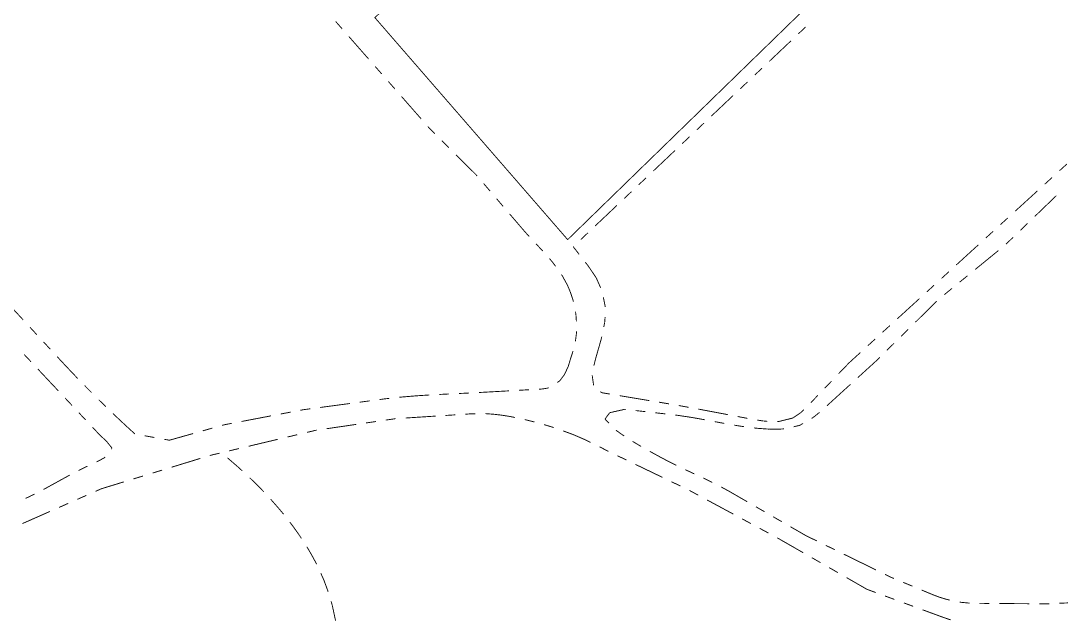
# Model space of a CAD drawing. Extents: x 201549 to 203722, y 4857623 to 4859778.
# Drawn here: x 202152.6 to 202361.1, y 4858472 to 4858592.3 of the extents above; entities that cross this region are included whole.
import ezdxf

# ---------------------------------------------------------------- set-up
doc = ezdxf.new("R2010")
doc.units = 0
doc.header["$LTSCALE"] = 1.5
doc.header["$MEASUREMENT"] = 0
doc.layers.add('SV-CAMINHO-TRILHA', color=20, linetype='CONTINUOUS')
doc.layers.add('SV-RUA-NAO-PAV-S-GUIA-C-GUIA', color=7, linetype='CONTINUOUS')

msp = doc.modelspace()

# ---------------------------------------------------------------- linework, layer by layer
at = {"layer": 'SV-CAMINHO-TRILHA', "const_width": 0.18}
for points in [[(202194.018612, 4858504.787255), (202195.529411, 4858503.476725)], [(202194.018612, 4858504.787255), (202195.529411, 4858503.476725)], [(202195.529411, 4858503.476725), (202196.232913, 4858502.866479)], [(202195.529411, 4858503.476725), (202196.232913, 4858502.866479)], [(202196.232913, 4858502.866479), (202197.018436, 4858502.141857)], [(202196.232913, 4858502.866479), (202197.018436, 4858502.141857)], [(202198.487072, 4858500.784281), (202199.205311, 4858500.088484)], [(202198.487072, 4858500.784281), (202199.205311, 4858500.088484)], [(202199.205311, 4858500.088484), (202199.509303, 4858499.793991)], [(202199.205311, 4858500.088484), (202199.509303, 4858499.793991)], [(202199.509303, 4858499.793991), (202199.916575, 4858499.385611)], [(202199.509303, 4858499.793991), (202199.916575, 4858499.385611)], [(202199.916575, 4858499.385611), (202200.5795, 4858498.720882)], [(202199.916575, 4858499.385611), (202200.5795, 4858498.720882)], [(202200.5795, 4858498.720882), (202201.315234, 4858497.956125)], [(202200.5795, 4858498.720882), (202201.315234, 4858497.956125)], [(202202.680539, 4858496.494733), (202203.997842, 4858494.989837)], [(202202.680539, 4858496.494733), (202203.997842, 4858494.989837)], [(202203.997842, 4858494.989837), (202204.524822, 4858494.387811)], [(202203.997842, 4858494.989837), (202204.524822, 4858494.387811)], [(202204.524822, 4858494.387811), (202205.287752, 4858493.461677)], [(202204.524822, 4858494.387811), (202205.287752, 4858493.461677)], [(202206.527733, 4858491.892608), (202207.127446, 4858491.092392)], [(202206.527733, 4858491.892608), (202207.127446, 4858491.092392)], [(202207.127446, 4858491.092392), (202207.363454, 4858490.77748)], [(202207.127446, 4858491.092392), (202207.363454, 4858490.77748)], [(202207.363454, 4858490.77748), (202207.715073, 4858490.28335)], [(202207.363454, 4858490.77748), (202207.715073, 4858490.28335)], [(202207.715073, 4858490.28335), (202208.248865, 4858489.533215)], [(202207.715073, 4858490.28335), (202208.248865, 4858489.533215)], [(202208.248865, 4858489.533215), (202208.851651, 4858488.637895)], [(202208.248865, 4858489.533215), (202208.851651, 4858488.637895)], [(202209.932298, 4858486.955157), (202210.443666, 4858486.095795)], [(202209.932298, 4858486.955157), (202210.443666, 4858486.095795)], [(202210.443666, 4858486.095795), (202210.687984, 4858485.685214)], [(202210.443666, 4858486.095795), (202210.687984, 4858485.685214)], [(202210.687984, 4858485.685214), (202210.941451, 4858485.228624)], [(202210.687984, 4858485.685214), (202210.941451, 4858485.228624)], [(202210.941451, 4858485.228624), (202211.420389, 4858484.365873)], [(202210.941451, 4858485.228624), (202211.420389, 4858484.365873)], [(202211.420389, 4858484.365873), (202211.884026, 4858483.464946)], [(202211.420389, 4858484.365873), (202211.884026, 4858483.464946)], [(202212.73078, 4858481.653556), (202213.143049, 4858480.742494)], [(202212.73078, 4858481.653556), (202213.143049, 4858480.742494)], [(202213.143049, 4858480.742494), (202213.340984, 4858480.305084)], [(202213.143049, 4858480.742494), (202213.340984, 4858480.305084)], [(202213.340984, 4858480.305084), (202214.210674, 4858477.940029)], [(202213.340984, 4858480.305084), (202214.210674, 4858477.940029)], [(202214.795792, 4858476.028464), (202215.040021, 4858475.182216)], [(202214.795792, 4858476.028464), (202215.040021, 4858475.182216)], [(202215.040021, 4858475.182216), (202215.484952, 4858473.110235)], [(202215.040021, 4858475.182216), (202215.484952, 4858473.110235)], [(202215.484952, 4858473.110235), (202215.661007, 4858472.290372)], [(202215.484952, 4858473.110235), (202215.661007, 4858472.290372)], [(202215.661007, 4858472.290372), (202215.684185, 4858472.130597)], [(202215.661007, 4858472.290372), (202215.684185, 4858472.130597)]]:
    msp.add_lwpolyline(points, dxfattribs=at)
at = {"layer": 'SV-RUA-NAO-PAV-S-GUIA-C-GUIA', "const_width": 0.18}
for points in [[(202318.582402, 4858603.358945), (202262.197192, 4858548.491742), (202223.572938, 4858592.966455), (202235.673032, 4858604.52349), (202308.906028, 4858674.469751), (202318.583101, 4858683.808736)], [(202318.582402, 4858603.358945), (202262.197192, 4858548.491742), (202223.572938, 4858592.966455), (202235.673032, 4858604.52349), (202308.906028, 4858674.469751), (202318.583101, 4858683.808736)], [(202215.706784, 4858592.207199), (202217.026161, 4858590.704121)], [(202215.706784, 4858592.207199), (202217.026161, 4858590.704121)], [(202309.862342, 4858591.084899), (202308.409004, 4858589.710923)], [(202309.862342, 4858591.084899), (202308.409004, 4858589.710923)], [(202218.345537, 4858589.201042), (202222.303666, 4858584.691805)], [(202218.345537, 4858589.201042), (202222.303666, 4858584.691805)], [(202306.955667, 4858588.336947), (202302.595654, 4858584.215019)], [(202306.955667, 4858588.336947), (202302.595654, 4858584.215019)], [(202223.623043, 4858583.188727), (202224.942419, 4858581.685648)], [(202223.623043, 4858583.188727), (202224.942419, 4858581.685648)], [(202301.142316, 4858582.841043), (202299.688979, 4858581.467067)], [(202301.142316, 4858582.841043), (202299.688979, 4858581.467067)], [(202226.261796, 4858580.182569), (202227.581172, 4858578.67949)], [(202226.261796, 4858580.182569), (202227.581172, 4858578.67949)], [(202298.235641, 4858580.093091), (202296.782304, 4858578.719115)], [(202298.235641, 4858580.093091), (202296.782304, 4858578.719115)], [(202228.900548, 4858577.176411), (202232.858678, 4858572.667175)], [(202228.900548, 4858577.176411), (202232.858678, 4858572.667175)], [(202295.328966, 4858577.345139), (202290.968953, 4858573.223211)], [(202295.328966, 4858577.345139), (202290.968953, 4858573.223211)], [(202234.178054, 4858571.164096), (202234.398449, 4858570.913015)], [(202234.178054, 4858571.164096), (202234.398449, 4858570.913015)], [(202234.398449, 4858570.913015), (202235.577679, 4858569.736293)], [(202234.398449, 4858570.913015), (202235.577679, 4858569.736293)], [(202289.515616, 4858571.849236), (202288.062278, 4858570.47526)], [(202289.515616, 4858571.849236), (202288.062278, 4858570.47526)], [(202236.993398, 4858568.323587), (202238.409117, 4858566.91088)], [(202236.993398, 4858568.323587), (202238.409117, 4858566.91088)], [(202286.608941, 4858569.101284), (202285.155603, 4858567.727308)], [(202286.608941, 4858569.101284), (202285.155603, 4858567.727308)], [(202283.702265, 4858566.353332), (202279.342253, 4858562.231404)], [(202283.702265, 4858566.353332), (202279.342253, 4858562.231404)], [(202239.824836, 4858565.498174), (202243.364133, 4858561.966407)], [(202239.824836, 4858565.498174), (202243.364133, 4858561.966407)], [(202243.364133, 4858561.966407), (202243.907609, 4858561.424088)], [(202243.364133, 4858561.966407), (202243.907609, 4858561.424088)], [(202362.209097, 4858563.636385), (202360.732038, 4858562.287942)], [(202243.907609, 4858561.424088), (202244.058574, 4858561.247626)], [(202243.907609, 4858561.424088), (202244.058574, 4858561.247626)], [(202245.358727, 4858559.727888), (202246.65888, 4858558.208151)], [(202245.358727, 4858559.727888), (202246.65888, 4858558.208151)], [(202277.888915, 4858560.857428), (202276.435578, 4858559.483452)], [(202277.888915, 4858560.857428), (202276.435578, 4858559.483452)], [(202359.25498, 4858560.939499), (202357.777922, 4858559.591056)], [(202274.98224, 4858558.109476), (202273.528902, 4858556.7355)], [(202274.98224, 4858558.109476), (202273.528902, 4858556.7355)], [(202356.300863, 4858558.242613), (202351.869688, 4858554.197284)], [(202247.959033, 4858556.688413), (202249.259185, 4858555.168675)], [(202247.959033, 4858556.688413), (202249.259185, 4858555.168675)], [(202360.103806, 4858557.298499), (202355.783339, 4858553.135139)], [(202250.559338, 4858553.648938), (202253.159644, 4858550.609462)], [(202250.559338, 4858553.648938), (202253.159644, 4858550.609462)], [(202272.075565, 4858555.361524), (202267.715552, 4858551.239596)], [(202272.075565, 4858555.361524), (202267.715552, 4858551.239596)], [(202350.39263, 4858552.848841), (202348.915572, 4858551.500398)], [(202354.343183, 4858551.747353), (202352.903027, 4858550.359567)], [(202253.159644, 4858550.609462), (202253.226387, 4858550.531447)], [(202253.159644, 4858550.609462), (202253.226387, 4858550.531447)], [(202253.226387, 4858550.531447), (202253.820431, 4858549.858904)], [(202253.226387, 4858550.531447), (202253.820431, 4858549.858904)], [(202253.820431, 4858549.858904), (202254.221499, 4858549.404838)], [(202253.820431, 4858549.858904), (202254.221499, 4858549.404838)], [(202254.221499, 4858549.404838), (202254.489013, 4858549.115346)], [(202254.221499, 4858549.404838), (202254.489013, 4858549.115346)], [(202266.262215, 4858549.86562), (202264.808877, 4858548.491644)], [(202266.262215, 4858549.86562), (202264.808877, 4858548.491644)], [(202347.438513, 4858550.151955), (202345.961455, 4858548.803512)], [(202255.852146, 4858547.651861), (202256.280584, 4858547.196441)], [(202255.852146, 4858547.651861), (202256.280584, 4858547.196441)], [(202256.280584, 4858547.196441), (202257.218026, 4858546.190918)], [(202256.280584, 4858547.196441), (202257.218026, 4858546.190918)], [(202344.484397, 4858547.455069), (202340.053222, 4858543.409739)], [(202351.462871, 4858548.97178), (202350.022715, 4858547.583994)], [(202263.355539, 4858547.117668), (202263.306734, 4858547.071528)], [(202263.355539, 4858547.117668), (202263.306734, 4858547.071528)], [(202263.306734, 4858547.071528), (202264.496673, 4858545.548406)], [(202263.306734, 4858547.071528), (202264.496673, 4858545.548406)], [(202348.49116, 4858546.29925), (202343.84197, 4858542.50649)], [(202258.548597, 4858544.697983), (202259.193401, 4858543.933635)], [(202258.548597, 4858544.697983), (202259.193401, 4858543.933635)], [(202259.193401, 4858543.933635), (202259.285743, 4858543.824173)], [(202259.193401, 4858543.933635), (202259.285743, 4858543.824173)], [(202259.285743, 4858543.824173), (202259.787405, 4858543.129604)], [(202259.285743, 4858543.824173), (202259.787405, 4858543.129604)], [(202265.727961, 4858543.972357), (202266.286535, 4858543.257383)], [(202265.727961, 4858543.972357), (202266.286535, 4858543.257383)], [(202266.286535, 4858543.257383), (202267.455055, 4858541.521308)], [(202266.286535, 4858543.257383), (202267.455055, 4858541.521308)], [(202260.95843, 4858541.508278), (202261.034722, 4858541.40265)], [(202260.95843, 4858541.508278), (202261.034722, 4858541.40265)], [(202261.034722, 4858541.40265), (202261.934485, 4858539.763684)], [(202261.034722, 4858541.40265), (202261.934485, 4858539.763684)], [(202267.455055, 4858541.521308), (202267.931561, 4858540.81336)], [(202267.455055, 4858541.521308), (202267.931561, 4858540.81336)], [(202338.576163, 4858542.061296), (202337.099105, 4858540.712853)], [(202342.29224, 4858541.242236), (202340.74251, 4858539.977983)], [(202261.934485, 4858539.763684), (202262.133311, 4858539.40151)], [(202261.934485, 4858539.763684), (202262.133311, 4858539.40151)], [(202262.133311, 4858539.40151), (202262.36353, 4858538.861714)], [(202262.133311, 4858539.40151), (202262.36353, 4858538.861714)], [(202262.36353, 4858538.861714), (202262.724875, 4858538.014462)], [(202262.36353, 4858538.861714), (202262.724875, 4858538.014462)], [(202267.931561, 4858540.81336), (202268.796724, 4858538.8488)], [(202267.931561, 4858540.81336), (202268.796724, 4858538.8488)], [(202335.622047, 4858539.36441), (202334.144988, 4858538.015967)], [(202153.113984, 4858532.397492), (202149.041014, 4858536.803275)], [(202153.113984, 4858532.397492), (202149.041014, 4858536.803275)], [(202262.724875, 4858538.014462), (202263.07026, 4858536.992329)], [(202262.724875, 4858538.014462), (202263.07026, 4858536.992329)], [(202263.07026, 4858536.992329), (202263.209239, 4858536.581033)], [(202263.07026, 4858536.992329), (202263.209239, 4858536.581033)], [(202269.346838, 4858536.937472), (202269.543408, 4858535.956982)], [(202269.346838, 4858536.937472), (202269.543408, 4858535.956982)], [(202339.19278, 4858538.713729), (202337.64305, 4858537.449476)], [(202263.209239, 4858536.581033), (202263.348597, 4858536.032604)], [(202263.209239, 4858536.581033), (202263.348597, 4858536.032604)], [(202269.543408, 4858535.956982), (202269.696855, 4858535.191587)], [(202269.543408, 4858535.956982), (202269.696855, 4858535.191587)], [(202269.696855, 4858535.191587), (202269.703286, 4858534.972307)], [(202269.696855, 4858535.191587), (202269.703286, 4858534.972307)], [(202332.66793, 4858536.667524), (202328.236755, 4858532.622195)], [(202336.129202, 4858536.145236), (202331.856997, 4858531.932367)], [(202263.761531, 4858534.07723), (202263.841133, 4858533.617021)], [(202263.761531, 4858534.07723), (202263.841133, 4858533.617021)], [(202263.841133, 4858533.617021), (202263.944744, 4858532.087569)], [(202263.841133, 4858533.617021), (202263.944744, 4858532.087569)], [(202269.697326, 4858532.97476), (202269.618749, 4858531.977852)], [(202269.697326, 4858532.97476), (202269.618749, 4858531.977852)], [(202155.829297, 4858529.460304), (202154.47164, 4858530.928898)], [(202155.829297, 4858529.460304), (202154.47164, 4858530.928898)], [(202269.608237, 4858531.844486), (202269.433423, 4858530.996088)], [(202269.608237, 4858531.844486), (202269.433423, 4858530.996088)], [(202269.618749, 4858531.977852), (202269.608237, 4858531.844486)], [(202269.618749, 4858531.977852), (202269.608237, 4858531.844486)], [(202326.759697, 4858531.273752), (202325.282638, 4858529.925309)], [(202330.432928, 4858530.528078), (202329.00886, 4858529.123788)], [(202263.875278, 4858529.095314), (202263.758393, 4858528.165207)], [(202263.875278, 4858529.095314), (202263.758393, 4858528.165207)], [(202263.946755, 4858529.664097), (202263.875278, 4858529.095314)], [(202263.946755, 4858529.664097), (202263.875278, 4858529.095314)], [(202263.963618, 4858530.090507), (202263.946755, 4858529.664097)], [(202263.963618, 4858530.090507), (202263.946755, 4858529.664097)], [(202268.980298, 4858528.79701), (202268.505324, 4858527.107793)], [(202268.980298, 4858528.79701), (202268.505324, 4858527.107793)], [(202269.029798, 4858529.03724), (202268.980298, 4858528.79701)], [(202269.029798, 4858529.03724), (202268.980298, 4858528.79701)], [(202323.80558, 4858528.576866), (202322.328522, 4858527.228423)], [(202158.54461, 4858526.523116), (202157.186953, 4858527.99171)], [(202158.54461, 4858526.523116), (202157.186953, 4858527.99171)], [(202263.758393, 4858528.165207), (202263.745102, 4858528.104057)], [(202263.758393, 4858528.165207), (202263.745102, 4858528.104057)], [(202268.428812, 4858526.835684), (202267.951262, 4858525.186079)], [(202268.428812, 4858526.835684), (202267.951262, 4858525.186079)], [(202268.505324, 4858527.107793), (202268.428812, 4858526.835684)], [(202268.505324, 4858527.107793), (202268.428812, 4858526.835684)], [(202327.584792, 4858527.719498), (202326.160723, 4858526.315209)], [(202153.29982, 4858525.483816), (202154.668882, 4858524.025849)], [(202153.29982, 4858525.483816), (202154.668882, 4858524.025849)], [(202160.498584, 4858524.409479), (202159.902267, 4858525.054522)], [(202160.498584, 4858524.409479), (202159.902267, 4858525.054522)], [(202160.498584, 4858524.409479), (202160.498684, 4858524.409579)], [(202160.498584, 4858524.409479), (202160.498684, 4858524.409579)], [(202160.581297, 4858524.320605), (202160.498584, 4858524.409479)], [(202160.581297, 4858524.320605), (202160.498584, 4858524.409479)], [(202161.598611, 4858523.227524), (202160.581297, 4858524.320605)], [(202161.598611, 4858523.227524), (202160.581297, 4858524.320605)], [(202262.89408, 4858525.018728), (202262.317195, 4858523.103734)], [(202262.89408, 4858525.018728), (202262.317195, 4858523.103734)], [(202262.966698, 4858525.210306), (202262.89408, 4858525.018728)], [(202262.966698, 4858525.210306), (202262.89408, 4858525.018728)], [(202262.980655, 4858525.247129), (202262.966698, 4858525.210306)], [(202262.980655, 4858525.247129), (202262.966698, 4858525.210306)], [(202263.270808, 4858526.162882), (202262.980655, 4858525.247129)], [(202263.270808, 4858526.162882), (202262.980655, 4858525.247129)], [(202267.867046, 4858524.895172), (202267.444577, 4858523.251447)], [(202267.867046, 4858524.895172), (202267.444577, 4858523.251447)], [(202267.951262, 4858525.186079), (202267.867046, 4858524.895172)], [(202267.951262, 4858525.186079), (202267.867046, 4858524.895172)], [(202320.851463, 4858525.87998), (202318.635876, 4858523.857315)], [(202324.736655, 4858524.910919), (202324.024621, 4858524.208774)], [(202156.037944, 4858522.567882), (202160.145132, 4858518.193981)], [(202156.037944, 4858522.567882), (202160.145132, 4858518.193981)], [(202161.947391, 4858522.85988), (202161.598611, 4858523.227524)], [(202161.947391, 4858522.85988), (202161.598611, 4858523.227524)], [(202163.662951, 4858521.051538), (202161.947391, 4858522.85988)], [(202163.662951, 4858521.051538), (202161.947391, 4858522.85988)], [(202261.896867, 4858522.197025), (202261.536485, 4858521.436624)], [(202261.896867, 4858522.197025), (202261.536485, 4858521.436624)], [(202262.300807, 4858523.049334), (202261.896867, 4858522.197025)], [(202262.300807, 4858523.049334), (202261.896867, 4858522.197025)], [(202262.317195, 4858523.103734), (202262.300807, 4858523.049334)], [(202262.317195, 4858523.103734), (202262.300807, 4858523.049334)], [(202316.467715, 4858521.605521), (202318.54518, 4858523.769809)], [(202316.467715, 4858521.605521), (202318.54518, 4858523.769809)], [(202318.54518, 4858523.769809), (202318.581711, 4858523.807867)], [(202318.54518, 4858523.769809), (202318.581711, 4858523.807867)], [(202318.635876, 4858523.857315), (202318.581711, 4858523.807867)], [(202323.985092, 4858524.169794), (202320.329425, 4858520.840526)], [(202324.024621, 4858524.208774), (202323.985092, 4858524.169794)], [(202164.016694, 4858520.687833), (202163.662951, 4858521.051538)], [(202164.016694, 4858520.687833), (202163.662951, 4858521.051538)], [(202260.601114, 4858520.180597), (202260.094173, 4858519.873952)], [(202260.601114, 4858520.180597), (202260.094173, 4858519.873952)], [(202260.844524, 4858520.50745), (202260.601114, 4858520.180597)], [(202260.844524, 4858520.50745), (202260.601114, 4858520.180597)], [(202261.536485, 4858521.436624), (202260.844524, 4858520.50745)], [(202261.536485, 4858521.436624), (202260.844524, 4858520.50745)], [(202267.113422, 4858521.283777), (202267.391106, 4858519.303148)], [(202267.113422, 4858521.283777), (202267.391106, 4858519.303148)], [(202313.697762, 4858518.719805), (202315.082739, 4858520.162663)], [(202313.697762, 4858518.719805), (202315.082739, 4858520.162663)], [(202165.754122, 4858518.901467), (202165.411132, 4858519.254117)], [(202165.754122, 4858518.901467), (202165.411132, 4858519.254117)], [(202166.112854, 4858518.541692), (202165.754122, 4858518.901467)], [(202166.112854, 4858518.541692), (202165.754122, 4858518.901467)], [(202166.818933, 4858517.83356), (202166.112854, 4858518.541692)], [(202166.818933, 4858517.83356), (202166.112854, 4858518.541692)], [(202250.434888, 4858518.191347), (202245.442635, 4858517.913118)], [(202250.434888, 4858518.191347), (202245.442635, 4858517.913118)], [(202254.42869, 4858518.41393), (202252.431789, 4858518.302638)], [(202254.42869, 4858518.41393), (202252.431789, 4858518.302638)], [(202257.090996, 4858518.562306), (202256.425591, 4858518.525221)], [(202257.090996, 4858518.562306), (202256.425591, 4858518.525221)], [(202257.420546, 4858518.61389), (202257.090996, 4858518.562306)], [(202257.420546, 4858518.61389), (202257.090996, 4858518.562306)], [(202258.217224, 4858518.738596), (202257.420546, 4858518.61389)], [(202258.217224, 4858518.738596), (202257.420546, 4858518.61389)], [(202258.382894, 4858518.838808), (202258.217224, 4858518.738596)], [(202258.382894, 4858518.838808), (202258.217224, 4858518.738596)], [(202268.731839, 4858518.023437), (202269.089603, 4858517.80691)], [(202268.731839, 4858518.023437), (202269.089603, 4858517.80691)], [(202318.581672, 4858519.248823), (202314.88496, 4858515.882174)], [(202318.581672, 4858519.248823), (202314.88496, 4858515.882174)], [(202318.85074, 4858519.493867), (202318.581672, 4858519.248823)], [(202161.514194, 4858516.736013), (202162.883257, 4858515.278046)], [(202161.514194, 4858516.736013), (202162.883257, 4858515.278046)], [(202168.941183, 4858515.724949), (202168.234434, 4858516.420658)], [(202168.941183, 4858515.724949), (202168.234434, 4858516.420658)], [(202222.518243, 4858516.184126), (202220.535787, 4858515.919799)], [(202222.518243, 4858516.184126), (202220.535787, 4858515.919799)], [(202224.886513, 4858516.499895), (202224.500699, 4858516.448454)], [(202224.886513, 4858516.499895), (202224.500699, 4858516.448454)], [(202225.492265, 4858516.578039), (202224.886513, 4858516.499895)], [(202225.492265, 4858516.578039), (202224.886513, 4858516.499895)], [(202225.648785, 4858516.598231), (202225.492265, 4858516.578039)], [(202225.648785, 4858516.598231), (202225.492265, 4858516.578039)], [(202226.485955, 4858516.689981), (202225.648785, 4858516.598231)], [(202226.485955, 4858516.689981), (202225.648785, 4858516.598231)], [(202228.629797, 4858516.924939), (202228.474051, 4858516.90787)], [(202228.629797, 4858516.924939), (202228.474051, 4858516.90787)], [(202229.470167, 4858516.995432), (202228.629797, 4858516.924939)], [(202229.470167, 4858516.995432), (202228.629797, 4858516.924939)], [(202231.618686, 4858517.175661), (202229.470167, 4858516.995432)], [(202231.618686, 4858517.175661), (202229.470167, 4858516.995432)], [(202232.460628, 4858517.233631), (202231.618686, 4858517.175661)], [(202232.460628, 4858517.233631), (202231.618686, 4858517.175661)], [(202233.115397, 4858517.278715), (202232.460628, 4858517.233631)], [(202233.115397, 4858517.278715), (202232.460628, 4858517.233631)], [(202233.458438, 4858517.299665), (202233.115397, 4858517.278715)], [(202233.458438, 4858517.299665), (202233.115397, 4858517.278715)], [(202234.456578, 4858517.360628), (202233.458438, 4858517.299665)], [(202234.456578, 4858517.360628), (202233.458438, 4858517.299665)], [(202237.611293, 4858517.528342), (202236.453588, 4858517.469841)], [(202237.611293, 4858517.528342), (202236.453588, 4858517.469841)], [(202238.451154, 4858517.568448), (202237.611293, 4858517.528342)], [(202238.451154, 4858517.568448), (202237.611293, 4858517.528342)], [(202240.610608, 4858517.669896), (202240.448948, 4858517.662356)], [(202240.610608, 4858517.669896), (202240.448948, 4858517.662356)], [(202241.447841, 4858517.709394), (202240.610608, 4858517.669896)], [(202241.447841, 4858517.709394), (202240.610608, 4858517.669896)], [(202242.110056, 4858517.740637), (202241.447841, 4858517.709394)], [(202242.110056, 4858517.740637), (202241.447841, 4858517.709394)], [(202242.446694, 4858517.757259), (202242.110056, 4858517.740637)], [(202242.446694, 4858517.757259), (202242.110056, 4858517.740637)], [(202245.107155, 4858517.894423), (202244.444095, 4858517.859118)], [(202245.107155, 4858517.894423), (202244.444095, 4858517.859118)], [(202245.442635, 4858517.913118), (202245.107155, 4858517.894423)], [(202245.442635, 4858517.913118), (202245.107155, 4858517.894423)], [(202269.089603, 4858517.80691), (202269.089703, 4858517.80701)], [(202269.089603, 4858517.80691), (202269.089703, 4858517.80701)], [(202269.089603, 4858517.80691), (202270.650034, 4858517.548561)], [(202269.089603, 4858517.80691), (202270.650034, 4858517.548561)], [(202272.623174, 4858517.221883), (202278.542594, 4858516.241849)], [(202272.623174, 4858517.221883), (202278.542594, 4858516.241849)], [(202280.515734, 4858515.91517), (202281.496792, 4858515.752745)], [(202280.515734, 4858515.91517), (202281.496792, 4858515.752745)], [(202310.979867, 4858515.888321), (202312.312786, 4858517.276946)], [(202310.979867, 4858515.888321), (202312.312786, 4858517.276946)], [(202168.947121, 4858515.719176), (202168.941183, 4858515.724949)], [(202168.947121, 4858515.719176), (202168.941183, 4858515.724949)], [(202169.664117, 4858515.022099), (202168.947121, 4858515.719176)], [(202169.664117, 4858515.022099), (202168.947121, 4858515.719176)], [(202206.681417, 4858513.928487), (202204.716777, 4858513.554072)], [(202206.681417, 4858513.928487), (202204.716777, 4858513.554072)], [(202209.198083, 4858514.408105), (202208.646058, 4858514.302902)], [(202209.198083, 4858514.408105), (202208.646058, 4858514.302902)], [(202209.632281, 4858514.465997), (202209.198083, 4858514.408105)], [(202209.632281, 4858514.465997), (202209.198083, 4858514.408105)], [(202210.623509, 4858514.598161), (202209.632281, 4858514.465997)], [(202210.623509, 4858514.598161), (202209.632281, 4858514.465997)], [(202218.553332, 4858515.655471), (202212.605964, 4858514.862488)], [(202218.553332, 4858515.655471), (202212.605964, 4858514.862488)], [(202270.882977, 4858513.873072), (202270.615849, 4858513.812848)], [(202270.882977, 4858513.873072), (202270.615849, 4858513.812848)], [(202273.609648, 4858514.487803), (202270.882977, 4858513.873072)], [(202273.609648, 4858514.487803), (202270.882977, 4858513.873072)], [(202273.813268, 4858514.465007), (202273.609648, 4858514.487803)], [(202273.813268, 4858514.465007), (202273.609648, 4858514.487803)], [(202277.788432, 4858514.019956), (202275.80085, 4858514.242482)], [(202277.788432, 4858514.019956), (202275.80085, 4858514.242482)], [(202281.496792, 4858515.752745), (202282.488037, 4858515.583518)], [(202281.496792, 4858515.752745), (202282.488037, 4858515.583518)], [(202284.459465, 4858515.246669), (202286.427983, 4858514.893204)], [(202284.459465, 4858515.246669), (202286.427983, 4858514.893204)], [(202288.395311, 4858514.533227), (202289.37848, 4858514.350524)], [(202288.395311, 4858514.533227), (202289.37848, 4858514.350524)], [(202289.37848, 4858514.350524), (202290.219266, 4858514.194281)], [(202289.37848, 4858514.350524), (202290.219266, 4858514.194281)], [(202290.219266, 4858514.194281), (202292.326655, 4858513.795329)], [(202290.219266, 4858514.194281), (202292.326655, 4858513.795329)], [(202308.807771, 4858513.751783), (202309.519609, 4858514.414715)], [(202308.807771, 4858513.751783), (202309.519609, 4858514.414715)], [(202310.927732, 4858515.834162), (202310.975969, 4858515.88426)], [(202310.927732, 4858515.834162), (202310.975969, 4858515.88426)], [(202310.975969, 4858515.88426), (202310.979867, 4858515.888321)], [(202310.975969, 4858515.88426), (202310.979867, 4858515.888321)], [(202312.647106, 4858513.884598), (202311.932372, 4858513.280932)], [(202312.647106, 4858513.884598), (202311.932372, 4858513.280932)], [(202314.223402, 4858515.279684), (202314.145251, 4858515.20925)], [(202314.223402, 4858515.279684), (202314.145251, 4858515.20925)], [(202314.88496, 4858515.882174), (202314.223402, 4858515.279684)], [(202314.88496, 4858515.882174), (202314.223402, 4858515.279684)], [(202164.252319, 4858513.820079), (202165.621381, 4858512.362112)], [(202164.252319, 4858513.820079), (202165.621381, 4858512.362112)], [(202172.18861, 4858512.606738), (202171.104648, 4858513.634712)], [(202172.18861, 4858512.606738), (202171.104648, 4858513.634712)], [(202172.557997, 4858512.260759), (202172.18861, 4858512.606738)], [(202172.557997, 4858512.260759), (202172.18861, 4858512.606738)], [(202173.284501, 4858511.580292), (202172.557997, 4858512.260759)], [(202173.284501, 4858511.580292), (202172.557997, 4858512.260759)], [(202202.752136, 4858513.179657), (202196.858213, 4858512.056413)], [(202202.752136, 4858513.179657), (202196.858213, 4858512.056413)], [(202221.798583, 4858511.757616), (202223.777624, 4858512.046401)], [(202221.798583, 4858511.757616), (202223.777624, 4858512.046401)], [(202225.756665, 4858512.335187), (202226.746186, 4858512.479579)], [(202225.756665, 4858512.335187), (202226.746186, 4858512.479579)], [(202226.746186, 4858512.479579), (202227.697245, 4858512.618359)], [(202226.746186, 4858512.479579), (202227.697245, 4858512.618359)], [(202227.697245, 4858512.618359), (202227.736034, 4858512.620844)], [(202227.697245, 4858512.618359), (202227.736034, 4858512.620844)], [(202229.731943, 4858512.7487), (202235.71967, 4858513.132268)], [(202229.731943, 4858512.7487), (202235.71967, 4858513.132268)], [(202237.715579, 4858513.260124), (202239.711488, 4858513.38798)], [(202237.715579, 4858513.260124), (202239.711488, 4858513.38798)], [(202241.707397, 4858513.515836), (202242.705352, 4858513.579764)], [(202241.707397, 4858513.515836), (202242.705352, 4858513.579764)], [(202242.705352, 4858513.579764), (202242.882408, 4858513.591104)], [(202242.705352, 4858513.579764), (202242.882408, 4858513.591104)], [(202242.882408, 4858513.591104), (202243.70497, 4858513.596699)], [(202242.882408, 4858513.591104), (202243.70497, 4858513.596699)], [(202245.704924, 4858513.610302), (202245.877947, 4858513.611464)], [(202245.704924, 4858513.610302), (202245.877947, 4858513.611464)], [(202245.877947, 4858513.611464), (202246.702855, 4858513.553057)], [(202245.877947, 4858513.611464), (202246.702855, 4858513.553057)], [(202246.702855, 4858513.553057), (202247.374869, 4858513.505477)], [(202246.702855, 4858513.553057), (202247.374869, 4858513.505477)], [(202247.374869, 4858513.505477), (202248.692434, 4858513.353478)], [(202247.374869, 4858513.505477), (202248.692434, 4858513.353478)], [(202248.692434, 4858513.353478), (202248.869356, 4858513.333068)], [(202248.692434, 4858513.353478), (202248.869356, 4858513.333068)], [(202248.869356, 4858513.333068), (202249.681602, 4858513.207435)], [(202248.869356, 4858513.333068), (202249.681602, 4858513.207435)], [(202249.681602, 4858513.207435), (202250.360006, 4858513.102505)], [(202249.681602, 4858513.207435), (202250.360006, 4858513.102505)], [(202250.360006, 4858513.102505), (202251.650731, 4858512.858811)], [(202250.360006, 4858513.102505), (202251.650731, 4858512.858811)], [(202253.604554, 4858512.432228), (202254.576573, 4858512.197324)], [(202253.604554, 4858512.432228), (202254.576573, 4858512.197324)], [(202254.576573, 4858512.197324), (202254.794901, 4858512.144562)], [(202254.576573, 4858512.197324), (202254.794901, 4858512.144562)], [(202254.794901, 4858512.144562), (202255.545012, 4858511.948198)], [(202254.794901, 4858512.144562), (202255.545012, 4858511.948198)], [(202270.184292, 4858513.22883), (202269.670571, 4858512.533618)], [(202270.184292, 4858513.22883), (202269.670571, 4858512.533618)], [(202269.670571, 4858512.533618), (202270.461896, 4858511.719163)], [(202269.670571, 4858512.533618), (202270.461896, 4858511.719163)], [(202270.615849, 4858513.812848), (202270.184292, 4858513.22883)], [(202270.615849, 4858513.812848), (202270.184292, 4858513.22883)], [(202281.763596, 4858513.574905), (202279.776014, 4858513.797431)], [(202281.763596, 4858513.574905), (202279.776014, 4858513.797431)], [(202284.032183, 4858513.314855), (202283.750723, 4858513.348447)], [(202284.032183, 4858513.314855), (202283.750723, 4858513.348447)], [(202284.740972, 4858513.20973), (202284.032183, 4858513.314855)], [(202284.740972, 4858513.20973), (202284.032183, 4858513.314855)], [(202286.987115, 4858512.876586), (202284.740972, 4858513.20973)], [(202286.987115, 4858512.876586), (202284.740972, 4858513.20973)], [(202287.705035, 4858512.748332), (202286.987115, 4858512.876586)], [(202287.705035, 4858512.748332), (202286.987115, 4858512.876586)], [(202289.673864, 4858512.396604), (202287.705035, 4858512.748332)], [(202289.673864, 4858512.396604), (202287.705035, 4858512.748332)], [(202292.856176, 4858511.799794), (202291.639751, 4858512.028839)], [(202292.856176, 4858511.799794), (202291.639751, 4858512.028839)], [(202292.326655, 4858513.795329), (202293.151999, 4858513.639082)], [(202292.326655, 4858513.795329), (202293.151999, 4858513.639082)], [(202293.606703, 4858511.66692), (202292.856176, 4858511.799794)], [(202293.606703, 4858511.66692), (202292.856176, 4858511.799794)], [(202293.151999, 4858513.639082), (202294.291576, 4858513.422388)], [(202293.151999, 4858513.639082), (202294.291576, 4858513.422388)], [(202296.256491, 4858513.049418), (202297.23913, 4858512.863887)], [(202296.256491, 4858513.049418), (202297.23913, 4858512.863887)], [(202297.23913, 4858512.863887), (202297.697053, 4858512.777427)], [(202297.23913, 4858512.863887), (202297.697053, 4858512.777427)], [(202297.697053, 4858512.777427), (202298.222299, 4858512.681208)], [(202297.697053, 4858512.777427), (202298.222299, 4858512.681208)], [(202300.191725, 4858512.333809), (202301.180636, 4858512.185294)], [(202300.191725, 4858512.333809), (202301.180636, 4858512.185294)], [(202301.180636, 4858512.185294), (202301.371313, 4858512.156658)], [(202301.180636, 4858512.185294), (202301.371313, 4858512.156658)], [(202301.371313, 4858512.156658), (202302.175411, 4858512.086135)], [(202301.371313, 4858512.156658), (202302.175411, 4858512.086135)], [(202304.172423, 4858512.03178), (202304.458556, 4858512.034657)], [(202304.172423, 4858512.03178), (202304.458556, 4858512.034657)], [(202304.458556, 4858512.034657), (202307.092372, 4858512.688882)], [(202304.458556, 4858512.034657), (202307.092372, 4858512.688882)], [(202307.092372, 4858512.688882), (202307.263631, 4858512.731421)], [(202307.092372, 4858512.688882), (202307.263631, 4858512.731421)], [(202307.263631, 4858512.731421), (202308.785015, 4858513.736746)], [(202307.263631, 4858512.731421), (202308.785015, 4858513.736746)], [(202308.785015, 4858513.736746), (202308.807771, 4858513.751783)], [(202308.785015, 4858513.736746), (202308.807771, 4858513.751783)], [(202311.932372, 4858513.280932), (202311.075699, 4858512.64914)], [(202311.932372, 4858513.280932), (202311.075699, 4858512.64914)], [(202166.990444, 4858510.904145), (202168.359506, 4858509.446178)], [(202166.990444, 4858510.904145), (202168.359506, 4858509.446178)], [(202173.287869, 4858511.577176), (202173.284501, 4858511.580292)], [(202173.287869, 4858511.577176), (202173.284501, 4858511.580292)], [(202174.387099, 4858510.560324), (202173.287869, 4858511.577176)], [(202174.387099, 4858510.560324), (202173.287869, 4858511.577176)], [(202174.758133, 4858510.221338), (202174.387099, 4858510.560324)], [(202174.758133, 4858510.221338), (202174.387099, 4858510.560324)], [(202175.496404, 4858509.546834), (202174.758133, 4858510.221338)], [(202175.496404, 4858509.546834), (202174.758133, 4858510.221338)], [(202191.012896, 4858510.72698), (202189.087881, 4858510.184472)], [(202191.012896, 4858510.72698), (202189.087881, 4858510.184472)], [(202193.374188, 4858511.39244), (202192.937912, 4858511.269488)], [(202193.374188, 4858511.39244), (202192.937912, 4858511.269488)], [(202193.911252, 4858511.494791), (202193.374188, 4858511.39244)], [(202193.911252, 4858511.494791), (202193.374188, 4858511.39244)], [(202194.893572, 4858511.681998), (202193.911252, 4858511.494791)], [(202194.893572, 4858511.681998), (202193.911252, 4858511.494791)], [(202209.954509, 4858509.867254), (202210.927419, 4858510.098438)], [(202209.954509, 4858509.867254), (202210.927419, 4858510.098438)], [(202210.927419, 4858510.098438), (202211.72172, 4858510.28718)], [(202210.927419, 4858510.098438), (202211.72172, 4858510.28718)], [(202211.72172, 4858510.28718), (202211.903379, 4858510.313688)], [(202211.72172, 4858510.28718), (202211.903379, 4858510.313688)], [(202213.88242, 4858510.602474), (202219.819542, 4858511.46883)], [(202213.88242, 4858510.602474), (202219.819542, 4858511.46883)], [(202257.47355, 4858511.418691), (202257.747201, 4858511.341322)], [(202257.47355, 4858511.418691), (202257.747201, 4858511.341322)], [(202257.747201, 4858511.341322), (202258.431578, 4858511.132173)], [(202257.747201, 4858511.341322), (202258.431578, 4858511.132173)], [(202258.431578, 4858511.132173), (202259.185768, 4858510.901689)], [(202258.431578, 4858511.132173), (202259.185768, 4858510.901689)], [(202259.185768, 4858510.901689), (202259.386452, 4858510.835308)], [(202259.185768, 4858510.901689), (202259.386452, 4858510.835308)], [(202261.276342, 4858510.181856), (202263.150004, 4858509.482291)], [(202261.276342, 4858510.181856), (202263.150004, 4858509.482291)], [(202271.870066, 4858510.301653), (202273.503603, 4858509.147721)], [(202271.870066, 4858510.301653), (202273.503603, 4858509.147721)], [(202295.805401, 4858511.277657), (202295.576077, 4858511.318257)], [(202295.805401, 4858511.277657), (202295.576077, 4858511.318257)], [(202296.563365, 4858511.159551), (202295.805401, 4858511.277657)], [(202296.563365, 4858511.159551), (202295.805401, 4858511.277657)], [(202297.291364, 4858511.046113), (202296.563365, 4858511.159551)], [(202297.291364, 4858511.046113), (202296.563365, 4858511.159551)], [(202297.55221, 4858511.010875), (202297.291364, 4858511.046113)], [(202297.55221, 4858511.010875), (202297.291364, 4858511.046113)], [(202300.29696, 4858510.678445), (202299.536497, 4858510.761844)], [(202300.29696, 4858510.678445), (202299.536497, 4858510.761844)], [(202300.531369, 4858510.662106), (202300.29696, 4858510.678445)], [(202300.531369, 4858510.662106), (202300.29696, 4858510.678445)], [(202302.703082, 4858510.510727), (202300.531369, 4858510.662106)], [(202302.703082, 4858510.510727), (202300.531369, 4858510.662106)], [(202303.526043, 4858510.501072), (202302.703082, 4858510.510727)], [(202303.526043, 4858510.501072), (202302.703082, 4858510.510727)], [(202304.239531, 4858510.492694), (202303.526043, 4858510.501072)], [(202304.239531, 4858510.492694), (202303.526043, 4858510.501072)], [(202304.525439, 4858510.510512), (202304.239531, 4858510.492694)], [(202304.525439, 4858510.510512), (202304.239531, 4858510.492694)], [(202305.523502, 4858510.57272), (202304.525439, 4858510.510512)], [(202305.523502, 4858510.57272), (202304.525439, 4858510.510512)], [(202308.645294, 4858511.270419), (202307.475631, 4858510.993752)], [(202308.645294, 4858511.270419), (202307.475631, 4858510.993752)], [(202309.348276, 4858511.6482), (202308.645294, 4858511.270419)], [(202309.348276, 4858511.6482), (202308.645294, 4858511.270419)], [(202168.359506, 4858509.446178), (202168.552248, 4858509.24092)], [(202168.359506, 4858509.446178), (202168.552248, 4858509.24092)], [(202168.552248, 4858509.24092), (202169.08215, 4858508.755792)], [(202168.552248, 4858509.24092), (202169.08215, 4858508.755792)], [(202169.08215, 4858508.755792), (202169.762547, 4858508.132887)], [(202169.08215, 4858508.755792), (202169.762547, 4858508.132887)], [(202169.762547, 4858508.132887), (202170.44066, 4858507.29549)], [(202169.762547, 4858508.132887), (202170.44066, 4858507.29549)], [(202179.396935, 4858508.842489), (202177.428767, 4858509.197895)], [(202179.396935, 4858508.842489), (202177.428767, 4858509.197895)], [(202182.401108, 4858508.300005), (202181.365104, 4858508.487083)], [(202182.401108, 4858508.300005), (202181.365104, 4858508.487083)], [(202183.312834, 4858508.556948), (202182.401108, 4858508.300005)], [(202183.312834, 4858508.556948), (202182.401108, 4858508.300005)], [(202187.162865, 4858509.641964), (202183.312834, 4858508.556948)], [(202187.162865, 4858509.641964), (202183.312834, 4858508.556948)], [(202198.279588, 4858507.093049), (202204.117049, 4858508.480152)], [(202198.279588, 4858507.093049), (202204.117049, 4858508.480152)], [(202206.062869, 4858508.942519), (202208.008689, 4858509.404887)], [(202206.062869, 4858508.942519), (202208.008689, 4858509.404887)], [(202263.150004, 4858509.482291), (202263.418982, 4858509.381864)], [(202263.150004, 4858509.482291), (202263.418982, 4858509.381864)], [(202263.418982, 4858509.381864), (202264.991147, 4858508.701956)], [(202263.418982, 4858509.381864), (202264.991147, 4858508.701956)], [(202264.991147, 4858508.701956), (202265.655133, 4858508.414805)], [(202264.991147, 4858508.701956), (202265.655133, 4858508.414805)], [(202265.655133, 4858508.414805), (202266.801686, 4858507.853487)], [(202265.655133, 4858508.414805), (202266.801686, 4858507.853487)], [(202275.194546, 4858508.079778), (202275.544187, 4858507.859449)], [(202275.194546, 4858508.079778), (202275.544187, 4858507.859449)], [(202275.544187, 4858507.859449), (202276.913422, 4858507.057637)], [(202275.544187, 4858507.859449), (202276.913422, 4858507.057637)], [(202170.44066, 4858507.29549), (202170.918148, 4858506.705843)], [(202170.44066, 4858507.29549), (202170.918148, 4858506.705843)], [(202170.918148, 4858506.705843), (202170.768463, 4858506.516624)], [(202170.918148, 4858506.705843), (202170.768463, 4858506.516624)], [(202190.567279, 4858505.260443), (202192.442127, 4858505.705946)], [(202190.567279, 4858505.260443), (202192.442127, 4858505.705946)], [(202194.387948, 4858506.168314), (202196.333768, 4858506.630681)], [(202194.387948, 4858506.168314), (202196.333768, 4858506.630681)], [(202268.596149, 4858506.970424), (202269.487737, 4858506.517577)], [(202268.596149, 4858506.970424), (202269.487737, 4858506.517577)], [(202269.487737, 4858506.517577), (202269.686431, 4858506.416659)], [(202269.487737, 4858506.517577), (202269.686431, 4858506.416659)], [(202269.686431, 4858506.416659), (202270.381832, 4858506.069709)], [(202269.686431, 4858506.416659), (202270.381832, 4858506.069709)], [(202278.65442, 4858506.073634), (202280.406113, 4858505.108454)], [(202278.65442, 4858506.073634), (202280.406113, 4858505.108454)], [(202169.390942, 4858504.775271), (202167.807721, 4858503.962481)], [(202169.390942, 4858504.775271), (202167.807721, 4858503.962481)], [(202169.527639, 4858504.948072), (202169.390942, 4858504.775271)], [(202169.527639, 4858504.948072), (202169.390942, 4858504.775271)], [(202182.849231, 4858502.893121), (202188.585461, 4858504.652569)], [(202182.849231, 4858502.893121), (202188.585461, 4858504.652569)], [(202190.497538, 4858505.239052), (202190.567279, 4858505.260443)], [(202190.497538, 4858505.239052), (202190.567279, 4858505.260443)], [(202272.178791, 4858505.191772), (202273.980873, 4858504.324304)], [(202272.178791, 4858505.191772), (202273.980873, 4858504.324304)], [(202275.782955, 4858503.456836), (202281.189201, 4858500.854432)], [(202275.782955, 4858503.456836), (202281.189201, 4858500.854432)], [(202280.406113, 4858505.108454), (202280.782361, 4858504.901142)], [(202280.406113, 4858505.108454), (202280.782361, 4858504.901142)], [(202280.782361, 4858504.901142), (202282.173925, 4858504.173295)], [(202280.782361, 4858504.901142), (202282.173925, 4858504.173295)], [(202282.173925, 4858504.173295), (202282.468547, 4858504.019196)], [(202282.173925, 4858504.173295), (202282.468547, 4858504.019196)], [(202282.468547, 4858504.019196), (202283.958217, 4858503.269879)], [(202282.468547, 4858504.019196), (202283.958217, 4858503.269879)], [(202164.980179, 4858502.620772), (202164.203351, 4858502.22858)], [(202164.980179, 4858502.620772), (202164.203351, 4858502.22858)], [(202165.097499, 4858502.676269), (202164.980179, 4858502.620772)], [(202165.097499, 4858502.676269), (202164.980179, 4858502.620772)], [(202166.001461, 4858503.10388), (202165.097499, 4858502.676269)], [(202166.001461, 4858503.10388), (202165.097499, 4858502.676269)], [(202179.025077, 4858501.720155), (202180.937154, 4858502.306638)], [(202179.025077, 4858501.720155), (202180.937154, 4858502.306638)], [(202285.759924, 4858502.401727), (202287.572135, 4858501.555624)], [(202285.759924, 4858502.401727), (202287.572135, 4858501.555624)], [(202159.56966, 4858499.74185), (202158.044121, 4858498.903437)], [(202159.56966, 4858499.74185), (202158.044121, 4858498.903437)], [(202159.796763, 4858499.866892), (202159.56966, 4858499.74185)], [(202159.796763, 4858499.866892), (202159.56966, 4858499.74185)], [(202162.088165, 4858501.128531), (202159.796763, 4858499.866892)], [(202162.088165, 4858501.128531), (202159.796763, 4858499.866892)], [(202162.427926, 4858501.307961), (202162.088165, 4858501.128531)], [(202162.427926, 4858501.307961), (202162.088165, 4858501.128531)], [(202168.774421, 4858498.576017), (202173.288846, 4858499.960706)], [(202168.774421, 4858498.576017), (202173.288846, 4858499.960706)], [(202175.200923, 4858500.547189), (202177.113, 4858501.133672)], [(202175.200923, 4858500.547189), (202177.113, 4858501.133672)], [(202282.991283, 4858499.986964), (202284.793365, 4858499.119496)], [(202282.991283, 4858499.986964), (202284.793365, 4858499.119496)], [(202289.385303, 4858500.711574), (202290.211766, 4858500.327108)], [(202289.385303, 4858500.711574), (202290.211766, 4858500.327108)], [(202290.211766, 4858500.327108), (202291.186493, 4858499.842637)], [(202290.211766, 4858500.327108), (202291.186493, 4858499.842637)], [(202154.673824, 4858497.15599), (202154.489921, 4858497.069482)], [(202154.673824, 4858497.15599), (202154.489921, 4858497.069482)], [(202155.384255, 4858497.516717), (202154.673824, 4858497.15599)], [(202155.384255, 4858497.516717), (202154.673824, 4858497.15599)], [(202157.179826, 4858498.428434), (202157.167541, 4858498.422196)], [(202157.179826, 4858498.428434), (202157.167541, 4858498.422196)], [(202158.044121, 4858498.903437), (202157.179826, 4858498.428434)], [(202158.044121, 4858498.903437), (202157.179826, 4858498.428434)], [(202163.945159, 4858496.446373), (202165.775122, 4858497.253364)], [(202163.945159, 4858496.446373), (202165.775122, 4858497.253364)], [(202167.605086, 4858498.060355), (202168.520067, 4858498.46385)], [(202167.605086, 4858498.060355), (202168.520067, 4858498.46385)], [(202168.520067, 4858498.46385), (202168.774421, 4858498.576017)], [(202168.520067, 4858498.46385), (202168.774421, 4858498.576017)], [(202286.590024, 4858498.241396), (202288.35024, 4858497.29185)], [(202286.590024, 4858498.241396), (202288.35024, 4858497.29185)], [(202292.96727, 4858498.932973), (202293.843517, 4858498.45111)], [(202292.96727, 4858498.932973), (202293.843517, 4858498.45111)], [(202293.843517, 4858498.45111), (202294.609811, 4858498.029712)], [(202293.843517, 4858498.45111), (202294.609811, 4858498.029712)], [(202294.609811, 4858498.029712), (202294.609911, 4858498.029812)], [(202294.609811, 4858498.029712), (202294.609911, 4858498.029812)], [(202294.609811, 4858498.029712), (202298.18222, 4858495.966625)], [(202294.609811, 4858498.029712), (202298.18222, 4858495.966625)], [(202154.14368, 4858496.906608), (202153.583564, 4858496.646979)], [(202154.14368, 4858496.906608), (202153.583564, 4858496.646979)], [(202154.489921, 4858497.069482), (202154.14368, 4858496.906608)], [(202154.489921, 4858497.069482), (202154.14368, 4858496.906608)], [(202160.285232, 4858494.832391), (202162.115196, 4858495.639382)], [(202160.285232, 4858494.832391), (202162.115196, 4858495.639382)], [(202290.110456, 4858496.342303), (202295.391105, 4858493.493664)], [(202290.110456, 4858496.342303), (202295.391105, 4858493.493664)], [(202152.965379, 4858491.604428), (202158.455269, 4858494.025401)], [(202152.965379, 4858491.604428), (202158.455269, 4858494.025401)], [(202299.914154, 4858494.966423), (202301.646088, 4858493.966221)], [(202299.914154, 4858494.966423), (202301.646088, 4858493.966221)], [(202297.151322, 4858492.544118), (202298.911538, 4858491.594571)], [(202297.151322, 4858492.544118), (202298.911538, 4858491.594571)], [(202303.378022, 4858492.966019), (202305.109956, 4858491.965817)], [(202303.378022, 4858492.966019), (202305.109956, 4858491.965817)], [(202306.84189, 4858490.965615), (202309.439792, 4858489.465312)], [(202306.84189, 4858490.965615), (202309.439792, 4858489.465312)], [(202300.671755, 4858490.645025), (202302.431971, 4858489.695478)], [(202300.671755, 4858490.645025), (202302.431971, 4858489.695478)], [(202309.439792, 4858489.465312), (202309.865505, 4858489.21946)], [(202309.439792, 4858489.465312), (202309.865505, 4858489.21946)], [(202309.865505, 4858489.21946), (202312.118201, 4858488.116098)], [(202309.865505, 4858489.21946), (202312.118201, 4858488.116098)], [(202304.189646, 4858488.741366), (202309.393699, 4858485.755091)], [(202304.189646, 4858488.741366), (202309.393699, 4858485.755091)], [(202313.914327, 4858487.236363), (202315.710452, 4858486.356629)], [(202313.914327, 4858487.236363), (202315.710452, 4858486.356629)], [(202311.128383, 4858484.759666), (202312.863067, 4858483.764241)], [(202311.128383, 4858484.759666), (202312.863067, 4858483.764241)], [(202317.506578, 4858485.476894), (202318.40464, 4858485.037026)], [(202317.506578, 4858485.476894), (202318.40464, 4858485.037026)], [(202318.40464, 4858485.037026), (202318.581374, 4858484.950463)], [(202318.40464, 4858485.037026), (202318.581374, 4858484.950463)], [(202318.581374, 4858484.950463), (202323.96975, 4858482.311258)], [(202314.597751, 4858482.768816), (202316.332435, 4858481.773392)], [(202314.597751, 4858482.768816), (202316.332435, 4858481.773392)], [(202318.06712, 4858480.777967), (202318.581335, 4858480.482891)], [(202318.06712, 4858480.777967), (202318.581335, 4858480.482891)], [(202318.581335, 4858480.482891), (202322.050704, 4858478.492041)], [(202325.765876, 4858481.431523), (202326.663938, 4858480.991656)], [(202326.663938, 4858480.991656), (202326.948462, 4858480.852298)], [(202326.948462, 4858480.852298), (202327.57909, 4858480.589536)], [(202322.050704, 4858478.492041), (202322.177778, 4858478.419121)], [(202322.177778, 4858478.419121), (202323.917395, 4858477.779467)], [(202329.425244, 4858479.820305), (202331.271398, 4858479.051074)], [(202325.794521, 4858477.089252), (202327.671647, 4858476.399036)], [(202333.117552, 4858478.281843), (202334.963706, 4858477.512612)], [(202334.963706, 4858477.512612), (202335.315624, 4858477.36598)], [(202335.315624, 4858477.36598), (202335.894545, 4858477.147556)], [(202335.894545, 4858477.147556), (202336.722693, 4858476.8351)], [(202336.722693, 4858476.8351), (202337.789767, 4858476.512169)], [(202337.789767, 4858476.512169), (202338.168176, 4858476.397651)], [(202338.168176, 4858476.397651), (202338.757175, 4858476.261003)], [(202329.548773, 4858475.70882), (202331.425899, 4858475.018604)], [(202333.303025, 4858474.328388), (202337.057277, 4858472.947957)], [(202340.719316, 4858475.879254), (202341.135412, 4858475.811105)], [(202341.135412, 4858475.811105), (202341.711094, 4858475.755514)], [(202341.711094, 4858475.755514), (202342.637682, 4858475.666039)], [(202342.637682, 4858475.666039), (202342.706741, 4858475.663591)], [(202344.705993, 4858475.616249), (202346.705933, 4858475.600766)], [(202348.705873, 4858475.585283), (202354.705693, 4858475.538833)], [(202356.705633, 4858475.523349), (202357.705604, 4858475.515608)], [(202357.705604, 4858475.515608), (202358.041043, 4858475.513024)], [(202358.041043, 4858475.513024), (202358.704948, 4858475.54231)], [(202360.703005, 4858475.630447), (202362.701062, 4858475.718584)], [(202337.057277, 4858472.947957), (202337.106884, 4858472.929717)], [(202337.106884, 4858472.929717), (202338.001221, 4858472.617873)], [(202338.001221, 4858472.617873), (202338.529956, 4858472.43351)], [(202338.529956, 4858472.43351), (202338.950845, 4858472.305089)]]:
    msp.add_lwpolyline(points, dxfattribs=at)

doc.saveas('drawing.dxf')
